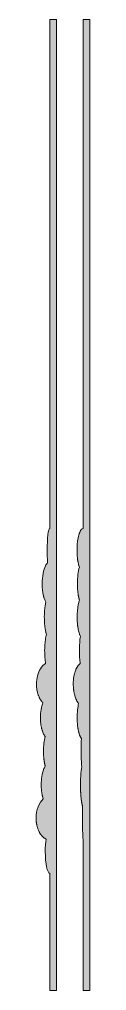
# Model space of a CAD drawing. Header units: inches. Extents: x 14 to 586, y 8 to 572.
# Drawn here: x 322 to 353, y 8 to 572 of the extents above; entities that cross this region are included whole.
import ezdxf

# ---------------------------------------------------------------- set-up
doc = ezdxf.new("R2010")
doc.units = ezdxf.units.IN
doc.header["$MEASUREMENT"] = 0
doc.layers.add('Layer 1', color=7, linetype='Continuous')

# ---------------------------------------------------------------- blocks, each defined once
blk = doc.blocks.new('block 2')
at = {"layer": 'Layer 1', "true_color": 0xff0000}
h = blk.add_hatch(color=1, dxfattribs=at)
h.dxf.hatch_style = 2
edge = h.paths.add_edge_path()
edge.add_spline(control_points=[(329.84, 571.5), (329.84, 571.5), (329.84, 571.5), (329.84, 571.5), (329.84, 571.5), (329.84, 315.24), (329.84, 315.24), (329.83, 315.24), (329.81, 311.51), (329.81, 306.37), (329.81, 305.19), (329.81, 303.93), (329.81, 302.62), (329.81, 301.31), (329.81, 300.05), (329.81, 298.87), (329.81, 293.73), (329.83, 290), (329.84, 290), (329.84, 290), (329.84, 276.41), (329.84, 276.41), (328.98, 276.41), (328.28, 270.76), (328.28, 263.79), (328.28, 263.18), (328.29, 262.59), (328.3, 262), (328.3, 261.87), (328.31, 261.74), (328.31, 261.61), (328.32, 261.04), (328.34, 260.48), (328.36, 259.94), (328.36, 259.87), (328.36, 259.8), (328.37, 259.73), (328.39, 259.24), (328.41, 258.76), (328.44, 258.3), (328.44, 258.24), (328.45, 258.17), (328.45, 258.1), (328.45, 258.07), (328.46, 258.03), (328.46, 257.99), (328.49, 257.5), (328.53, 257.02), (328.56, 256.57), (328.57, 256.54), (328.57, 256.51), (328.57, 256.47), (328.11, 256.09), (327.68, 255.49), (327.3, 254.73), (326.15, 252.45), (325.39, 248.67), (325.39, 244.38), (325.39, 244.37), (325.39, 244.37), (325.39, 244.37), (325.39, 243.86), (325.4, 243.35), (325.43, 242.86), (325.43, 242.71), (325.44, 242.56), (325.45, 242.41), (325.47, 242.05), (325.49, 241.7), (325.52, 241.36), (325.54, 241.2), (325.55, 241.05), (325.57, 240.9), (325.61, 240.51), (325.65, 240.12), (325.7, 239.74), (325.71, 239.67), (325.72, 239.59), (325.73, 239.52), (325.8, 239.07), (325.87, 238.64), (325.96, 238.23), (325.98, 238.11), (326.01, 238), (326.03, 237.89), (326.09, 237.58), (326.16, 237.29), (326.24, 237), (326.25, 236.93), (326.27, 236.86), (326.28, 236.8), (326.3, 236.74), (326.32, 236.69), (326.33, 236.63), (326.41, 236.34), (326.5, 236.06), (326.59, 235.79), (326.61, 235.71), (326.64, 235.62), (326.67, 235.54), (326.79, 235.2), (326.91, 234.88), (327.04, 234.58), (327.07, 234.51), (327.1, 234.45), (327.13, 234.38), (327.24, 234.16), (327.34, 233.94), (327.45, 233.74), (327.48, 233.7), (327.49, 233.65), (327.52, 233.62), (327.38, 233.05), (327.26, 232.44), (327.15, 231.78), (326.83, 229.82), (326.65, 227.48), (326.65, 224.96), (326.65, 224.49), (326.65, 224.03), (326.67, 223.57), (326.67, 223.42), (326.68, 223.27), (326.68, 223.12), (326.7, 222.81), (326.71, 222.51), (326.72, 222.22), (326.73, 222.04), (326.75, 221.88), (326.76, 221.71), (326.78, 221.44), (326.8, 221.17), (326.82, 220.91), (326.83, 220.74), (326.85, 220.57), (326.86, 220.41), (326.89, 220.15), (326.92, 219.9), (326.95, 219.65), (326.96, 219.5), (326.98, 219.34), (327, 219.18), (327.04, 218.93), (327.07, 218.69), (327.11, 218.45), (327.13, 218.31), (327.15, 218.17), (327.17, 218.04), (327.22, 217.76), (327.27, 217.49), (327.32, 217.23), (327.34, 217.15), (327.35, 217.06), (327.37, 216.98), (327.44, 216.64), (327.51, 216.32), (327.59, 216.01), (327.61, 215.93), (327.63, 215.86), (327.65, 215.79), (327.71, 215.56), (327.78, 215.34), (327.84, 215.14), (327.85, 215.11), (327.86, 215.08), (327.86, 215.05), (327.63, 214.18), (327.42, 213.16), (327.26, 212.03), (326.99, 210.13), (326.84, 207.92), (326.84, 205.55), (326.84, 204.93), (326.85, 204.32), (326.87, 203.73), (326.88, 203.6), (326.88, 203.47), (326.89, 203.34), (326.91, 202.77), (326.94, 202.21), (326.98, 201.66), (326.99, 201.57), (327, 201.48), (327.01, 201.4), (327.05, 200.9), (327.1, 200.42), (327.15, 199.96), (327.16, 199.87), (327.17, 199.78), (327.18, 199.69), (327.24, 199.19), (327.32, 198.71), (327.39, 198.25), (327.4, 198.21), (327.41, 198.17), (327.41, 198.12), (326.25, 197.5), (325.21, 196.45), (324.36, 195.08), (322.95, 192.79), (322.08, 189.63), (322.08, 186.14), (322.08, 185.62), (322.1, 185.11), (322.14, 184.61), (322.15, 184.46), (322.17, 184.31), (322.18, 184.16), (322.22, 183.8), (322.26, 183.44), (322.32, 183.09), (322.34, 182.94), (322.36, 182.8), (322.39, 182.65), (322.46, 182.23), (322.55, 181.82), (322.64, 181.42), (322.66, 181.37), (322.67, 181.31), (322.68, 181.26), (322.8, 180.81), (322.93, 180.38), (323.08, 179.96), (323.12, 179.84), (323.16, 179.72), (323.21, 179.61), (323.32, 179.3), (323.44, 179.01), (323.57, 178.72), (323.63, 178.6), (323.68, 178.48), (323.74, 178.36), (323.89, 178.05), (324.05, 177.75), (324.21, 177.47), (324.25, 177.4), (324.28, 177.33), (324.32, 177.27), (324.53, 176.93), (324.75, 176.61), (324.98, 176.31), (325.04, 176.23), (325.1, 176.16), (325.16, 176.08), (325.34, 175.86), (325.52, 175.66), (325.71, 175.46), (325.75, 175.42), (325.79, 175.37), (325.83, 175.33), (324.92, 173.07), (324.36, 170.05), (324.36, 166.72), (324.36, 166.2), (324.38, 165.68), (324.41, 165.17), (324.42, 165.02), (324.43, 164.87), (324.44, 164.72), (324.46, 164.35), (324.5, 163.98), (324.54, 163.62), (324.55, 163.48), (324.57, 163.34), (324.58, 163.2), (324.64, 162.72), (324.71, 162.25), (324.8, 161.79), (324.8, 161.77), (324.81, 161.74), (324.81, 161.71), (324.89, 161.29), (324.99, 160.87), (325.09, 160.47), (325.12, 160.35), (325.15, 160.22), (325.18, 160.1), (325.27, 159.79), (325.36, 159.49), (325.45, 159.19), (325.49, 159.08), (325.52, 158.97), (325.56, 158.86), (325.69, 158.48), (325.83, 158.12), (325.98, 157.78), (326, 157.74), (326.01, 157.71), (326.03, 157.67), (326.17, 157.37), (326.31, 157.08), (326.46, 156.81), (326.48, 156.77), (326.5, 156.73), (326.52, 156.69), (326.55, 156.64), (326.58, 156.6), (326.61, 156.55), (326.74, 156.33), (326.87, 156.13), (327.01, 155.94), (327.04, 155.89), (327.07, 155.83), (327.11, 155.78), (326.81, 154.66), (326.57, 153.36), (326.41, 151.93), (326.24, 150.5), (326.15, 148.94), (326.15, 147.31), (326.15, 146.88), (326.16, 146.45), (326.17, 146.04), (326.17, 145.9), (326.18, 145.77), (326.19, 145.64), (326.2, 145.36), (326.21, 145.08), (326.22, 144.8), (326.23, 144.64), (326.25, 144.48), (326.26, 144.32), (326.28, 144.08), (326.29, 143.84), (326.31, 143.61), (326.33, 143.44), (326.35, 143.28), (326.36, 143.12), (326.39, 142.9), (326.41, 142.68), (326.43, 142.46), (326.45, 142.3), (326.48, 142.14), (326.5, 141.98), (326.52, 141.8), (326.55, 141.62), (326.57, 141.45), (326.58, 141.42), (326.58, 141.4), (326.59, 141.37), (326.61, 141.21), (326.64, 141.06), (326.67, 140.91), (326.7, 140.72), (326.73, 140.52), (326.77, 140.34), (326.8, 140.19), (326.83, 140.05), (326.86, 139.9), (326.9, 139.73), (326.93, 139.55), (326.97, 139.38), (327.01, 139.24), (327.04, 139.1), (327.08, 138.97), (327.11, 138.84), (327.14, 138.71), (327.17, 138.59), (326.82, 138.03), (326.5, 137.36), (326.21, 136.61), (325.35, 134.34), (324.82, 131.27), (324.82, 127.89), (324.82, 127.48), (324.83, 127.06), (324.84, 126.66), (324.85, 126.52), (324.86, 126.39), (324.87, 126.26), (324.88, 125.99), (324.89, 125.72), (324.92, 125.46), (324.93, 125.3), (324.94, 125.15), (324.96, 124.99), (324.98, 124.76), (325, 124.52), (325.03, 124.29), (325.05, 124.13), (325.07, 123.98), (325.09, 123.82), (325.12, 123.6), (325.15, 123.38), (325.19, 123.17), (325.21, 123.01), (325.24, 122.86), (325.27, 122.71), (325.3, 122.5), (325.34, 122.3), (325.38, 122.1), (325.41, 121.95), (325.45, 121.8), (325.48, 121.65), (325.52, 121.46), (325.57, 121.27), (325.62, 121.09), (325.65, 120.95), (325.69, 120.8), (325.73, 120.67), (325.78, 120.48), (325.83, 120.31), (325.89, 120.13), (325.93, 120), (325.97, 119.87), (326.01, 119.74), (326.03, 119.7), (326.04, 119.65), (326.06, 119.6), (323.55, 117.47), (321.85, 113.29), (321.85, 108.48), (321.85, 108.08), (321.86, 107.68), (321.89, 107.29), (321.9, 107.16), (321.91, 107.04), (321.92, 106.91), (321.94, 106.65), (321.96, 106.38), (322, 106.12), (322.01, 105.98), (322.03, 105.84), (322.05, 105.7), (322.09, 105.45), (322.13, 105.21), (322.17, 104.97), (322.19, 104.84), (322.22, 104.7), (322.25, 104.57), (322.3, 104.32), (322.36, 104.07), (322.42, 103.82), (322.45, 103.71), (322.47, 103.6), (322.5, 103.5), (322.59, 103.15), (322.7, 102.81), (322.81, 102.48), (322.82, 102.44), (322.84, 102.4), (322.85, 102.36), (322.96, 102.07), (323.06, 101.79), (323.18, 101.52), (323.22, 101.41), (323.27, 101.31), (323.32, 101.21), (323.41, 101), (323.5, 100.8), (323.6, 100.61), (323.66, 100.5), (323.72, 100.39), (323.77, 100.29), (323.87, 100.1), (323.98, 99.92), (324.08, 99.75), (324.14, 99.65), (324.2, 99.55), (324.26, 99.46), (324.38, 99.27), (324.51, 99.09), (324.64, 98.91), (324.69, 98.84), (324.74, 98.77), (324.79, 98.71), (324.97, 98.47), (325.16, 98.24), (325.36, 98.03), (325.4, 98), (325.43, 97.96), (325.47, 97.92), (325.63, 97.76), (325.8, 97.6), (325.97, 97.45), (326.04, 97.38), (326.11, 97.33), (326.19, 97.27), (326.33, 97.15), (326.47, 97.04), (326.62, 96.94), (326.7, 96.89), (326.78, 96.83), (326.86, 96.78), (327.01, 96.69), (327.16, 96.6), (327.31, 96.52), (327.39, 96.48), (327.47, 96.43), (327.55, 96.39), (327.59, 96.38), (327.63, 96.35), (327.67, 96.34), (327.36, 94.28), (327.18, 91.77), (327.18, 89.07), (327.18, 82.1), (328.37, 76.45), (329.84, 76.45), (329.84, 76.45), (329.84, 8.5), (329.84, 8.5), (329.84, 8.5), (333.73, 8.5), (333.73, 8.5), (333.73, 8.5), (333.73, 8.5), (333.73, 8.5), (333.73, 8.5), (333.73, 571.5), (333.73, 571.5), (333.73, 571.5), (333.73, 571.5), (333.73, 571.5), (333.73, 571.5), (329.84, 571.5), (329.84, 571.5)], knot_values=[0, 0, 0, 0, 1, 1, 1, 2, 2, 2, 3, 3, 3, 4, 4, 4, 5, 5, 5, 6, 6, 6, 7, 7, 7, 8, 8, 8, 9, 9, 9, 10, 10, 10, 11, 11, 11, 12, 12, 12, 13, 13, 13, 14, 14, 14, 15, 15, 15, 16, 16, 16, 17, 17, 17, 18, 18, 18, 19, 19, 19, 20, 20, 20, 21, 21, 21, 22, 22, 22, 23, 23, 23, 24, 24, 24, 25, 25, 25, 26, 26, 26, 27, 27, 27, 28, 28, 28, 29, 29, 29, 30, 30, 30, 31, 31, 31, 32, 32, 32, 33, 33, 33, 34, 34, 34, 35, 35, 35, 36, 36, 36, 37, 37, 37, 38, 38, 38, 39, 39, 39, 40, 40, 40, 41, 41, 41, 42, 42, 42, 43, 43, 43, 44, 44, 44, 45, 45, 45, 46, 46, 46, 47, 47, 47, 48, 48, 48, 49, 49, 49, 50, 50, 50, 51, 51, 51, 52, 52, 52, 53, 53, 53, 54, 54, 54, 55, 55, 55, 56, 56, 56, 57, 57, 57, 58, 58, 58, 59, 59, 59, 60, 60, 60, 61, 61, 61, 62, 62, 62, 63, 63, 63, 64, 64, 64, 65, 65, 65, 66, 66, 66, 67, 67, 67, 68, 68, 68, 69, 69, 69, 70, 70, 70, 71, 71, 71, 72, 72, 72, 73, 73, 73, 74, 74, 74, 75, 75, 75, 76, 76, 76, 77, 77, 77, 78, 78, 78, 79, 79, 79, 80, 80, 80, 81, 81, 81, 82, 82, 82, 83, 83, 83, 84, 84, 84, 85, 85, 85, 86, 86, 86, 87, 87, 87, 88, 88, 88, 89, 89, 89, 90, 90, 90, 91, 91, 91, 92, 92, 92, 93, 93, 93, 94, 94, 94, 95, 95, 95, 96, 96, 96, 97, 97, 97, 98, 98, 98, 99, 99, 99, 100, 100, 100, 101, 101, 101, 102, 102, 102, 103, 103, 103, 104, 104, 104, 105, 105, 105, 106, 106, 106, 107, 107, 107, 108, 108, 108, 109, 109, 109, 110, 110, 110, 111, 111, 111, 112, 112, 112, 113, 113, 113, 114, 114, 114, 115, 115, 115, 116, 116, 116, 117, 117, 117, 118, 118, 118, 119, 119, 119, 120, 120, 120, 121, 121, 121, 122, 122, 122, 123, 123, 123, 124, 124, 124, 125, 125, 125, 126, 126, 126, 127, 127, 127, 128, 128, 128, 129, 129, 129, 130, 130, 130, 131, 131, 131, 132, 132, 132, 133, 133, 133, 134, 134, 134, 135, 135, 135, 136, 136, 136, 137, 137, 137, 138, 138, 138, 139, 139, 139, 140, 140, 140, 141, 141, 141, 142, 142, 142, 143, 143, 143, 144, 144, 144, 145, 145, 145, 146, 146, 146, 147, 147, 147, 148, 148, 148, 149, 149, 149, 150, 150, 150, 151, 151, 151, 152, 152, 152, 153, 153, 153, 154, 154, 154, 155, 155, 155, 156, 156, 156, 157, 157, 157, 158, 158, 158, 159, 159, 159, 160, 160, 160, 161, 161, 161, 162, 162, 162, 163, 163, 163, 164, 164, 164, 165, 165, 165, 166, 166, 166, 167, 167, 167, 168, 168, 168, 169, 169, 169, 170, 170, 170, 171, 171, 171, 172, 172, 172, 172], degree=3, periodic=1)
h = blk.add_hatch(color=1, dxfattribs=at)
h.dxf.hatch_style = 2
edge = h.paths.add_edge_path()
edge.add_spline(control_points=[(349.26, 315.24), (349.22, 315.24), (349.18, 309.59), (349.18, 302.62), (349.18, 302.19), (349.18, 301.77), (349.18, 301.36), (349.18, 301.22), (349.18, 301.09), (349.18, 300.95), (349.18, 300.7), (349.18, 300.44), (349.18, 300.19), (349.18, 300.03), (349.18, 299.87), (349.18, 299.71), (349.18, 299.44), (349.18, 299.18), (349.18, 298.91), (349.19, 298.84), (349.19, 298.77), (349.19, 298.7), (349.19, 298.47), (349.19, 298.24), (349.19, 298.02), (349.19, 297.95), (349.19, 297.88), (349.19, 297.82), (349.19, 297.71), (349.19, 297.6), (349.19, 297.49), (349.19, 297.23), (349.19, 296.97), (349.19, 296.72), (349.19, 296.6), (349.19, 296.48), (349.19, 296.36), (349.19, 296.16), (349.19, 295.97), (349.19, 295.78), (349.19, 295.62), (349.2, 295.46), (349.2, 295.3), (349.2, 295.13), (349.2, 294.98), (349.2, 294.82), (349.2, 294.68), (349.2, 294.54), (349.2, 294.4), (349.2, 294.32), (349.2, 294.24), (349.2, 294.17), (349.19, 293.63), (349.18, 292.96), (349.18, 292.2), (349.17, 291.06), (349.16, 289.69), (349.15, 288.17), (349.15, 286.64), (349.14, 284.97), (349.14, 283.21), (349.14, 283.11), (349.14, 283.02), (349.14, 282.93), (349.14, 282.48), (349.14, 282.04), (349.14, 281.6), (349.14, 281.43), (349.15, 281.26), (349.15, 281.09), (349.15, 280.7), (349.15, 280.31), (349.15, 279.94), (349.15, 279.79), (349.15, 279.64), (349.15, 279.49), (349.15, 279), (349.15, 278.53), (349.15, 278.06), (349.15, 278.02), (349.15, 277.98), (349.15, 277.94), (349.15, 277.87), (349.15, 277.8), (349.15, 277.72), (349.16, 277.36), (349.16, 277.01), (349.16, 276.67), (349.16, 276.58), (349.16, 276.49), (349.16, 276.41), (348.8, 276.37), (348.44, 276.15), (348.11, 275.76), (347.67, 275.25), (347.27, 274.44), (346.92, 273.42), (346.83, 273.16), (346.75, 272.89), (346.67, 272.6), (346.51, 272.03), (346.37, 271.41), (346.24, 270.75), (346.11, 270.08), (346.01, 269.38), (345.92, 268.63), (345.74, 267.14), (345.64, 265.51), (345.64, 263.79), (345.64, 263.78), (345.64, 263.77), (345.64, 263.77), (345.64, 263.3), (345.65, 262.85), (345.66, 262.4), (345.67, 262.24), (345.68, 262.09), (345.68, 261.94), (345.7, 261.64), (345.71, 261.34), (345.73, 261.04), (345.74, 260.87), (345.75, 260.7), (345.77, 260.53), (345.79, 260.26), (345.81, 259.99), (345.84, 259.73), (345.84, 259.65), (345.85, 259.57), (345.86, 259.49), (345.87, 259.4), (345.88, 259.32), (345.89, 259.23), (345.92, 258.97), (345.95, 258.72), (345.98, 258.48), (346, 258.32), (346.02, 258.16), (346.05, 258.01), (346.08, 257.75), (346.12, 257.51), (346.17, 257.26), (346.18, 257.16), (346.2, 257.06), (346.22, 256.96), (346.22, 256.93), (346.23, 256.9), (346.24, 256.86), (346.29, 256.58), (346.35, 256.31), (346.41, 256.04), (346.43, 255.96), (346.44, 255.88), (346.46, 255.8), (346.54, 255.46), (346.62, 255.14), (346.71, 254.83), (346.72, 254.82), (346.72, 254.8), (346.72, 254.79), (346.74, 254.72), (346.77, 254.66), (346.79, 254.59), (346.85, 254.37), (346.92, 254.16), (346.99, 253.96), (347.01, 253.93), (347.01, 253.89), (347.02, 253.87), (346.67, 252.71), (346.38, 251.28), (346.18, 249.67), (345.98, 248.06), (345.87, 246.27), (345.87, 244.38), (345.87, 244.36), (345.87, 244.35), (345.87, 244.33), (345.87, 243.89), (345.88, 243.46), (345.89, 243.03), (345.89, 242.87), (345.9, 242.72), (345.91, 242.56), (345.92, 242.28), (345.93, 241.99), (345.95, 241.71), (345.96, 241.54), (345.97, 241.37), (345.98, 241.19), (346, 240.94), (346.02, 240.69), (346.04, 240.45), (346.06, 240.27), (346.07, 240.1), (346.09, 239.93), (346.11, 239.69), (346.14, 239.46), (346.17, 239.24), (346.19, 239.07), (346.21, 238.9), (346.23, 238.73), (346.26, 238.52), (346.29, 238.3), (346.32, 238.09), (346.35, 237.93), (346.37, 237.77), (346.4, 237.61), (346.44, 237.41), (346.47, 237.21), (346.51, 237.01), (346.54, 236.86), (346.57, 236.71), (346.6, 236.57), (346.64, 236.38), (346.68, 236.19), (346.73, 236.01), (346.75, 235.92), (346.77, 235.82), (346.79, 235.74), (346.8, 235.69), (346.81, 235.65), (346.82, 235.61), (346.87, 235.43), (346.92, 235.26), (346.97, 235.09), (347, 235), (347.02, 234.9), (347.05, 234.82), (346.84, 234.24), (346.66, 233.58), (346.5, 232.86), (346.01, 230.7), (345.72, 227.95), (345.72, 224.96), (345.72, 224.96), (345.72, 224.96), (345.72, 224.95), (345.72, 224.42), (345.73, 223.89), (345.75, 223.37), (345.75, 223.22), (345.76, 223.08), (345.77, 222.93), (345.79, 222.53), (345.81, 222.13), (345.84, 221.75), (345.85, 221.62), (345.85, 221.5), (345.86, 221.38), (345.91, 220.89), (345.95, 220.42), (346.01, 219.95), (346.02, 219.86), (346.03, 219.77), (346.05, 219.67), (346.1, 219.3), (346.15, 218.94), (346.21, 218.59), (346.23, 218.46), (346.25, 218.34), (346.27, 218.21), (346.34, 217.85), (346.41, 217.49), (346.48, 217.15), (346.49, 217.1), (346.5, 217.04), (346.52, 216.98), (346.6, 216.6), (346.7, 216.24), (346.8, 215.89), (346.83, 215.8), (346.86, 215.71), (346.88, 215.62), (346.96, 215.36), (347.05, 215.12), (347.13, 214.88), (347.16, 214.8), (347.19, 214.72), (347.23, 214.64), (347.34, 214.35), (347.46, 214.08), (347.58, 213.85), (347.59, 213.84), (347.59, 213.83), (347.59, 213.83), (347.25, 211.61), (347.05, 208.72), (347.05, 205.55), (347.05, 205.55), (347.05, 205.54), (347.05, 205.54), (347.05, 204.92), (347.06, 204.33), (347.08, 203.74), (347.08, 203.6), (347.08, 203.47), (347.09, 203.34), (347.1, 202.77), (347.13, 202.21), (347.16, 201.67), (347.16, 201.58), (347.17, 201.49), (347.17, 201.41), (347.2, 200.92), (347.24, 200.44), (347.28, 199.98), (347.29, 199.89), (347.29, 199.79), (347.3, 199.7), (347.35, 199.2), (347.4, 198.72), (347.46, 198.27), (347.46, 198.23), (347.47, 198.18), (347.47, 198.14), (346.6, 197.53), (345.82, 196.47), (345.19, 195.1), (345.08, 194.87), (344.98, 194.63), (344.88, 194.39), (344, 192.18), (343.47, 189.29), (343.47, 186.14), (343.47, 186.13), (343.47, 186.13), (343.47, 186.13), (343.47, 185.59), (343.49, 185.06), (343.52, 184.54), (343.53, 184.39), (343.54, 184.24), (343.55, 184.09), (343.58, 183.68), (343.62, 183.28), (343.67, 182.89), (343.69, 182.77), (343.7, 182.65), (343.71, 182.54), (343.78, 182.04), (343.86, 181.57), (343.95, 181.1), (343.97, 181), (344, 180.91), (344.02, 180.8), (344.1, 180.43), (344.19, 180.08), (344.28, 179.73), (344.31, 179.6), (344.35, 179.48), (344.38, 179.36), (344.5, 178.96), (344.62, 178.57), (344.76, 178.2), (344.77, 178.18), (344.77, 178.16), (344.78, 178.14), (344.78, 178.13), (344.79, 178.13), (344.79, 178.13), (344.93, 177.74), (345.09, 177.38), (345.26, 177.03), (345.3, 176.93), (345.35, 176.84), (345.4, 176.75), (345.53, 176.49), (345.68, 176.24), (345.82, 176), (345.87, 175.93), (345.91, 175.85), (345.96, 175.78), (346.15, 175.49), (346.34, 175.23), (346.54, 174.99), (346.56, 174.98), (346.56, 174.97), (346.57, 174.95), (346.04, 172.74), (345.72, 169.87), (345.72, 166.72), (345.72, 166.32), (345.72, 165.93), (345.73, 165.53), (345.74, 165.41), (345.74, 165.29), (345.75, 165.16), (345.76, 164.89), (345.77, 164.63), (345.78, 164.37), (345.79, 164.23), (345.8, 164.09), (345.81, 163.96), (345.82, 163.71), (345.84, 163.46), (345.86, 163.22), (345.87, 163.09), (345.88, 162.96), (345.89, 162.83), (345.9, 162.77), (345.9, 162.71), (345.91, 162.65), (345.93, 162.43), (345.95, 162.22), (345.97, 162.01), (345.98, 161.93), (345.99, 161.85), (346, 161.77), (346.04, 161.44), (346.08, 161.12), (346.13, 160.81), (346.13, 160.79), (346.14, 160.77), (346.14, 160.75), (346.15, 160.67), (346.16, 160.6), (346.18, 160.52), (346.21, 160.33), (346.24, 160.13), (346.27, 159.94), (346.28, 159.89), (346.29, 159.84), (346.3, 159.79), (346.32, 159.68), (346.34, 159.57), (346.36, 159.47), (346.4, 159.27), (346.45, 159.07), (346.49, 158.87), (346.51, 158.77), (346.54, 158.66), (346.56, 158.56), (346.58, 158.49), (346.59, 158.43), (346.61, 158.36), (346.64, 158.23), (346.67, 158.11), (346.71, 157.99), (346.73, 157.91), (346.75, 157.82), (346.77, 157.73), (346.78, 157.71), (346.79, 157.67), (346.8, 157.65), (346.86, 157.42), (346.93, 157.2), (347.01, 156.99), (347.01, 156.98), (347.01, 156.98), (347.01, 156.98), (347.09, 156.75), (347.17, 156.53), (347.26, 156.32), (347.28, 156.25), (347.31, 156.19), (347.34, 156.13), (347.4, 155.98), (347.46, 155.85), (347.53, 155.72), (347.56, 155.66), (347.59, 155.59), (347.63, 155.53), (347.69, 155.42), (347.75, 155.31), (347.82, 155.2), (347.85, 155.15), (347.88, 155.1), (347.92, 155.05), (347.99, 154.94), (348.07, 154.84), (348.15, 154.75), (348.17, 154.72), (348.19, 154.69), (348.22, 154.66), (348.22, 154.65), (348.23, 154.64), (348.24, 154.64), (348.09, 152.57), (348, 150.04), (348, 147.31), (348, 145.67), (348.03, 144.11), (348.09, 142.68), (348.09, 142.59), (348.1, 142.49), (348.1, 142.4), (348.13, 141.76), (348.16, 141.15), (348.2, 140.57), (348.2, 140.46), (348.21, 140.36), (348.22, 140.25), (348.22, 140.19), (348.23, 140.12), (348.23, 140.06), (348.27, 139.46), (348.32, 138.9), (348.37, 138.39), (348.1, 136.97), (347.89, 134.94), (347.77, 132.54), (347.7, 131.1), (347.66, 129.54), (347.66, 127.89), (347.66, 127.49), (347.66, 127.09), (347.67, 126.69), (347.67, 126.56), (347.67, 126.43), (347.67, 126.3), (347.68, 126.03), (347.68, 125.77), (347.69, 125.51), (347.69, 125.37), (347.7, 125.22), (347.7, 125.08), (347.71, 124.84), (347.71, 124.6), (347.72, 124.37), (347.73, 124.22), (347.73, 124.08), (347.74, 123.94), (347.75, 123.7), (347.76, 123.47), (347.77, 123.25), (347.78, 123.12), (347.79, 122.98), (347.79, 122.85), (347.81, 122.6), (347.82, 122.36), (347.84, 122.12), (347.84, 122.02), (347.85, 121.92), (347.86, 121.83), (347.88, 121.49), (347.9, 121.17), (347.93, 120.85), (347.93, 120.81), (347.94, 120.77), (347.94, 120.73), (347.97, 120.46), (347.99, 120.2), (348.02, 119.94), (348.03, 119.85), (348.04, 119.75), (348.05, 119.66), (348.07, 119.47), (348.09, 119.28), (348.11, 119.1), (348.13, 118.99), (348.14, 118.9), (348.15, 118.8), (348.17, 118.63), (348.2, 118.47), (348.22, 118.32), (348.23, 118.22), (348.25, 118.13), (348.26, 118.04), (348.29, 117.89), (348.31, 117.74), (348.34, 117.6), (348.35, 117.52), (348.36, 117.44), (348.38, 117.37), (348.41, 117.21), (348.44, 117.07), (348.47, 116.93), (348.48, 116.88), (348.49, 116.83), (348.5, 116.78), (348.54, 116.6), (348.59, 116.43), (348.63, 116.28), (348.64, 116.25), (348.65, 116.22), (348.66, 116.19), (348.7, 116.08), (348.73, 115.97), (348.77, 115.88), (348.79, 115.84), (348.8, 115.81), (348.82, 115.77), (348.84, 115.72), (348.86, 115.67), (348.88, 115.63), (348.83, 113.6), (348.8, 111.13), (348.8, 108.48), (348.8, 101.51), (349.01, 95.86), (349.26, 95.86), (349.26, 95.86), (349.26, 8.5), (349.26, 8.5), (349.26, 8.5), (353.14, 8.5), (353.14, 8.5), (353.14, 8.5), (353.14, 571.5), (353.14, 571.5), (353.14, 571.5), (349.26, 571.5), (349.26, 571.5), (349.26, 571.5), (349.26, 315.24), (349.26, 315.24)], knot_values=[0, 0, 0, 0, 1, 1, 1, 2, 2, 2, 3, 3, 3, 4, 4, 4, 5, 5, 5, 6, 6, 6, 7, 7, 7, 8, 8, 8, 9, 9, 9, 10, 10, 10, 11, 11, 11, 12, 12, 12, 13, 13, 13, 14, 14, 14, 15, 15, 15, 16, 16, 16, 17, 17, 17, 18, 18, 18, 19, 19, 19, 20, 20, 20, 21, 21, 21, 22, 22, 22, 23, 23, 23, 24, 24, 24, 25, 25, 25, 26, 26, 26, 27, 27, 27, 28, 28, 28, 29, 29, 29, 30, 30, 30, 31, 31, 31, 32, 32, 32, 33, 33, 33, 34, 34, 34, 35, 35, 35, 36, 36, 36, 37, 37, 37, 38, 38, 38, 39, 39, 39, 40, 40, 40, 41, 41, 41, 42, 42, 42, 43, 43, 43, 44, 44, 44, 45, 45, 45, 46, 46, 46, 47, 47, 47, 48, 48, 48, 49, 49, 49, 50, 50, 50, 51, 51, 51, 52, 52, 52, 53, 53, 53, 54, 54, 54, 55, 55, 55, 56, 56, 56, 57, 57, 57, 58, 58, 58, 59, 59, 59, 60, 60, 60, 61, 61, 61, 62, 62, 62, 63, 63, 63, 64, 64, 64, 65, 65, 65, 66, 66, 66, 67, 67, 67, 68, 68, 68, 69, 69, 69, 70, 70, 70, 71, 71, 71, 72, 72, 72, 73, 73, 73, 74, 74, 74, 75, 75, 75, 76, 76, 76, 77, 77, 77, 78, 78, 78, 79, 79, 79, 80, 80, 80, 81, 81, 81, 82, 82, 82, 83, 83, 83, 84, 84, 84, 85, 85, 85, 86, 86, 86, 87, 87, 87, 88, 88, 88, 89, 89, 89, 90, 90, 90, 91, 91, 91, 92, 92, 92, 93, 93, 93, 94, 94, 94, 95, 95, 95, 96, 96, 96, 97, 97, 97, 98, 98, 98, 99, 99, 99, 100, 100, 100, 101, 101, 101, 102, 102, 102, 103, 103, 103, 104, 104, 104, 105, 105, 105, 106, 106, 106, 107, 107, 107, 108, 108, 108, 109, 109, 109, 110, 110, 110, 111, 111, 111, 112, 112, 112, 113, 113, 113, 114, 114, 114, 115, 115, 115, 116, 116, 116, 117, 117, 117, 118, 118, 118, 119, 119, 119, 120, 120, 120, 121, 121, 121, 122, 122, 122, 123, 123, 123, 124, 124, 124, 125, 125, 125, 126, 126, 126, 127, 127, 127, 128, 128, 128, 129, 129, 129, 130, 130, 130, 131, 131, 131, 132, 132, 132, 133, 133, 133, 134, 134, 134, 135, 135, 135, 136, 136, 136, 137, 137, 137, 138, 138, 138, 139, 139, 139, 140, 140, 140, 141, 141, 141, 142, 142, 142, 143, 143, 143, 144, 144, 144, 145, 145, 145, 146, 146, 146, 147, 147, 147, 148, 148, 148, 149, 149, 149, 150, 150, 150, 151, 151, 151, 152, 152, 152, 153, 153, 153, 154, 154, 154, 155, 155, 155, 156, 156, 156, 157, 157, 157, 158, 158, 158, 159, 159, 159, 160, 160, 160, 161, 161, 161, 162, 162, 162, 163, 163, 163, 164, 164, 164, 165, 165, 165, 166, 166, 166, 167, 167, 167, 168, 168, 168, 169, 169, 169, 170, 170, 170, 171, 171, 171, 172, 172, 172, 173, 173, 173, 174, 174, 174, 175, 175, 175, 176, 176, 176, 177, 177, 177, 178, 178, 178, 179, 179, 179, 180, 180, 180, 181, 181, 181, 182, 182, 182, 183, 183, 183, 184, 184, 184, 185, 185, 185, 186, 186, 186, 187, 187, 187, 188, 188, 188, 189, 189, 189, 190, 190, 190, 191, 191, 191, 192, 192, 192, 193, 193, 193, 194, 194, 194, 195, 195, 195, 196, 196, 196, 197, 197, 197, 198, 198, 198, 199, 199, 199, 200, 200, 200, 201, 201, 201, 202, 202, 202, 202], degree=3, periodic=1)
at = {"layer": 'Layer 1', "lineweight": 0}
for points, knots in [([(329.84, 571.5), (329.84, 571.5), (329.84, 571.5), (329.84, 571.5), (329.84, 571.5), (329.84, 315.24), (329.84, 315.24), (329.83, 315.24), (329.81, 311.51), (329.81, 306.37), (329.81, 305.19), (329.81, 303.93), (329.81, 302.62), (329.81, 301.31), (329.81, 300.05), (329.81, 298.87), (329.81, 293.73), (329.83, 290), (329.84, 290), (329.84, 290), (329.84, 276.41), (329.84, 276.41), (328.98, 276.41), (328.28, 270.76), (328.28, 263.79), (328.28, 263.18), (328.29, 262.59), (328.3, 262), (328.3, 261.87), (328.31, 261.74), (328.31, 261.61), (328.32, 261.04), (328.34, 260.48), (328.36, 259.94), (328.36, 259.87), (328.36, 259.8), (328.37, 259.73), (328.39, 259.24), (328.41, 258.76), (328.44, 258.3), (328.44, 258.24), (328.45, 258.17), (328.45, 258.1), (328.45, 258.07), (328.46, 258.03), (328.46, 257.99), (328.49, 257.5), (328.53, 257.02), (328.56, 256.57), (328.57, 256.54), (328.57, 256.51), (328.57, 256.47), (328.11, 256.09), (327.68, 255.49), (327.3, 254.73), (326.15, 252.45), (325.39, 248.67), (325.39, 244.38), (325.39, 244.37), (325.39, 244.37), (325.39, 244.37), (325.39, 243.86), (325.4, 243.35), (325.43, 242.86), (325.43, 242.71), (325.44, 242.56), (325.45, 242.41), (325.47, 242.05), (325.49, 241.7), (325.52, 241.36), (325.54, 241.2), (325.55, 241.05), (325.57, 240.9), (325.61, 240.51), (325.65, 240.12), (325.7, 239.74), (325.71, 239.67), (325.72, 239.59), (325.73, 239.52), (325.8, 239.07), (325.87, 238.64), (325.96, 238.23), (325.98, 238.11), (326.01, 238), (326.03, 237.89), (326.09, 237.58), (326.16, 237.29), (326.24, 237), (326.25, 236.93), (326.27, 236.86), (326.28, 236.8), (326.3, 236.74), (326.32, 236.69), (326.33, 236.63), (326.41, 236.34), (326.5, 236.06), (326.59, 235.79), (326.61, 235.71), (326.64, 235.62), (326.67, 235.54), (326.79, 235.2), (326.91, 234.88), (327.04, 234.58), (327.07, 234.51), (327.1, 234.45), (327.13, 234.38), (327.24, 234.16), (327.34, 233.94), (327.45, 233.74), (327.48, 233.7), (327.49, 233.65), (327.52, 233.62), (327.38, 233.05), (327.26, 232.44), (327.15, 231.78), (326.83, 229.82), (326.65, 227.48), (326.65, 224.96), (326.65, 224.49), (326.65, 224.03), (326.67, 223.57), (326.67, 223.42), (326.68, 223.27), (326.68, 223.12), (326.7, 222.81), (326.71, 222.51), (326.72, 222.22), (326.73, 222.04), (326.75, 221.88), (326.76, 221.71), (326.78, 221.44), (326.8, 221.17), (326.82, 220.91), (326.83, 220.74), (326.85, 220.57), (326.86, 220.41), (326.89, 220.15), (326.92, 219.9), (326.95, 219.65), (326.96, 219.5), (326.98, 219.34), (327, 219.18), (327.04, 218.93), (327.07, 218.69), (327.11, 218.45), (327.13, 218.31), (327.15, 218.17), (327.17, 218.04), (327.22, 217.76), (327.27, 217.49), (327.32, 217.23), (327.34, 217.15), (327.35, 217.06), (327.37, 216.98), (327.44, 216.64), (327.51, 216.32), (327.59, 216.01), (327.61, 215.93), (327.63, 215.86), (327.65, 215.79), (327.71, 215.56), (327.78, 215.34), (327.84, 215.14), (327.85, 215.11), (327.86, 215.08), (327.86, 215.05), (327.63, 214.18), (327.42, 213.16), (327.26, 212.03), (326.99, 210.13), (326.84, 207.92), (326.84, 205.55), (326.84, 204.93), (326.85, 204.32), (326.87, 203.73), (326.88, 203.6), (326.88, 203.47), (326.89, 203.34), (326.91, 202.77), (326.94, 202.21), (326.98, 201.66), (326.99, 201.57), (327, 201.48), (327.01, 201.4), (327.05, 200.9), (327.1, 200.42), (327.15, 199.96), (327.16, 199.87), (327.17, 199.78), (327.18, 199.69), (327.24, 199.19), (327.32, 198.71), (327.39, 198.25), (327.4, 198.21), (327.41, 198.17), (327.41, 198.12), (326.25, 197.5), (325.21, 196.45), (324.36, 195.08), (322.95, 192.79), (322.08, 189.63), (322.08, 186.14), (322.08, 185.62), (322.1, 185.11), (322.14, 184.61), (322.15, 184.46), (322.17, 184.31), (322.18, 184.16), (322.22, 183.8), (322.26, 183.44), (322.32, 183.09), (322.34, 182.94), (322.36, 182.8), (322.39, 182.65), (322.46, 182.23), (322.55, 181.82), (322.64, 181.42), (322.66, 181.37), (322.67, 181.31), (322.68, 181.26), (322.8, 180.81), (322.93, 180.38), (323.08, 179.96), (323.12, 179.84), (323.16, 179.72), (323.21, 179.61), (323.32, 179.3), (323.44, 179.01), (323.57, 178.72), (323.63, 178.6), (323.68, 178.48), (323.74, 178.36), (323.89, 178.05), (324.05, 177.75), (324.21, 177.47), (324.25, 177.4), (324.28, 177.33), (324.32, 177.27), (324.53, 176.93), (324.75, 176.61), (324.98, 176.31), (325.04, 176.23), (325.1, 176.16), (325.16, 176.08), (325.34, 175.86), (325.52, 175.66), (325.71, 175.46), (325.75, 175.42), (325.79, 175.37), (325.83, 175.33), (324.92, 173.07), (324.36, 170.05), (324.36, 166.72), (324.36, 166.2), (324.38, 165.68), (324.41, 165.17), (324.42, 165.02), (324.43, 164.87), (324.44, 164.72), (324.46, 164.35), (324.5, 163.98), (324.54, 163.62), (324.55, 163.48), (324.57, 163.34), (324.58, 163.2), (324.64, 162.72), (324.71, 162.25), (324.8, 161.79), (324.8, 161.77), (324.81, 161.74), (324.81, 161.71), (324.89, 161.29), (324.99, 160.87), (325.09, 160.47), (325.12, 160.35), (325.15, 160.22), (325.18, 160.1), (325.27, 159.79), (325.36, 159.49), (325.45, 159.19), (325.49, 159.08), (325.52, 158.97), (325.56, 158.86), (325.69, 158.48), (325.83, 158.12), (325.98, 157.78), (326, 157.74), (326.01, 157.71), (326.03, 157.67), (326.17, 157.37), (326.31, 157.08), (326.46, 156.81), (326.48, 156.77), (326.5, 156.73), (326.52, 156.69), (326.55, 156.64), (326.58, 156.6), (326.61, 156.55), (326.74, 156.33), (326.87, 156.13), (327.01, 155.94), (327.04, 155.89), (327.07, 155.83), (327.11, 155.78), (326.81, 154.66), (326.57, 153.36), (326.41, 151.93), (326.24, 150.5), (326.15, 148.94), (326.15, 147.31), (326.15, 146.88), (326.16, 146.45), (326.17, 146.04), (326.17, 145.9), (326.18, 145.77), (326.19, 145.64), (326.2, 145.36), (326.21, 145.08), (326.22, 144.8), (326.23, 144.64), (326.25, 144.48), (326.26, 144.32), (326.28, 144.08), (326.29, 143.84), (326.31, 143.61), (326.33, 143.44), (326.35, 143.28), (326.36, 143.12), (326.39, 142.9), (326.41, 142.68), (326.43, 142.46), (326.45, 142.3), (326.48, 142.14), (326.5, 141.98), (326.52, 141.8), (326.55, 141.62), (326.57, 141.45), (326.58, 141.42), (326.58, 141.4), (326.59, 141.37), (326.61, 141.21), (326.64, 141.06), (326.67, 140.91), (326.7, 140.72), (326.73, 140.52), (326.77, 140.34), (326.8, 140.19), (326.83, 140.05), (326.86, 139.9), (326.9, 139.73), (326.93, 139.55), (326.97, 139.38), (327.01, 139.24), (327.04, 139.1), (327.08, 138.97), (327.11, 138.84), (327.14, 138.71), (327.17, 138.59), (326.82, 138.03), (326.5, 137.36), (326.21, 136.61), (325.35, 134.34), (324.82, 131.27), (324.82, 127.89), (324.82, 127.48), (324.83, 127.06), (324.84, 126.66), (324.85, 126.52), (324.86, 126.39), (324.87, 126.26), (324.88, 125.99), (324.89, 125.72), (324.92, 125.46), (324.93, 125.3), (324.94, 125.15), (324.96, 124.99), (324.98, 124.76), (325, 124.52), (325.03, 124.29), (325.05, 124.13), (325.07, 123.98), (325.09, 123.82), (325.12, 123.6), (325.15, 123.38), (325.19, 123.17), (325.21, 123.01), (325.24, 122.86), (325.27, 122.71), (325.3, 122.5), (325.34, 122.3), (325.38, 122.1), (325.41, 121.95), (325.45, 121.8), (325.48, 121.65), (325.52, 121.46), (325.57, 121.27), (325.62, 121.09), (325.65, 120.95), (325.69, 120.8), (325.73, 120.67), (325.78, 120.48), (325.83, 120.31), (325.89, 120.13), (325.93, 120), (325.97, 119.87), (326.01, 119.74), (326.03, 119.7), (326.04, 119.65), (326.06, 119.6), (323.55, 117.47), (321.85, 113.29), (321.85, 108.48), (321.85, 108.08), (321.86, 107.68), (321.89, 107.29), (321.9, 107.16), (321.91, 107.04), (321.92, 106.91), (321.94, 106.65), (321.96, 106.38), (322, 106.12), (322.01, 105.98), (322.03, 105.84), (322.05, 105.7), (322.09, 105.45), (322.13, 105.21), (322.17, 104.97), (322.19, 104.84), (322.22, 104.7), (322.25, 104.57), (322.3, 104.32), (322.36, 104.07), (322.42, 103.82), (322.45, 103.71), (322.47, 103.6), (322.5, 103.5), (322.59, 103.15), (322.7, 102.81), (322.81, 102.48), (322.82, 102.44), (322.84, 102.4), (322.85, 102.36), (322.96, 102.07), (323.06, 101.79), (323.18, 101.52), (323.22, 101.41), (323.27, 101.31), (323.32, 101.21), (323.41, 101), (323.5, 100.8), (323.6, 100.61), (323.66, 100.5), (323.72, 100.39), (323.77, 100.29), (323.87, 100.1), (323.98, 99.92), (324.08, 99.75), (324.14, 99.65), (324.2, 99.55), (324.26, 99.46), (324.38, 99.27), (324.51, 99.09), (324.64, 98.91), (324.69, 98.84), (324.74, 98.77), (324.79, 98.71), (324.97, 98.47), (325.16, 98.24), (325.36, 98.03), (325.4, 98), (325.43, 97.96), (325.47, 97.92), (325.63, 97.76), (325.8, 97.6), (325.97, 97.45), (326.04, 97.38), (326.11, 97.33), (326.19, 97.27), (326.33, 97.15), (326.47, 97.04), (326.62, 96.94), (326.7, 96.89), (326.78, 96.83), (326.86, 96.78), (327.01, 96.69), (327.16, 96.6), (327.31, 96.52), (327.39, 96.48), (327.47, 96.43), (327.55, 96.39), (327.59, 96.38), (327.63, 96.35), (327.67, 96.34), (327.36, 94.28), (327.18, 91.77), (327.18, 89.07), (327.18, 82.1), (328.37, 76.45), (329.84, 76.45), (329.84, 76.45), (329.84, 8.5), (329.84, 8.5), (329.84, 8.5), (333.73, 8.5), (333.73, 8.5), (333.73, 8.5), (333.73, 8.5), (333.73, 8.5), (333.73, 8.5), (333.73, 571.5), (333.73, 571.5), (333.73, 571.5), (333.73, 571.5), (333.73, 571.5), (333.73, 571.5), (329.84, 571.5), (329.84, 571.5)], [0, 0, 0, 0, 1, 1, 1, 2, 2, 2, 3, 3, 3, 4, 4, 4, 5, 5, 5, 6, 6, 6, 7, 7, 7, 8, 8, 8, 9, 9, 9, 10, 10, 10, 11, 11, 11, 12, 12, 12, 13, 13, 13, 14, 14, 14, 15, 15, 15, 16, 16, 16, 17, 17, 17, 18, 18, 18, 19, 19, 19, 20, 20, 20, 21, 21, 21, 22, 22, 22, 23, 23, 23, 24, 24, 24, 25, 25, 25, 26, 26, 26, 27, 27, 27, 28, 28, 28, 29, 29, 29, 30, 30, 30, 31, 31, 31, 32, 32, 32, 33, 33, 33, 34, 34, 34, 35, 35, 35, 36, 36, 36, 37, 37, 37, 38, 38, 38, 39, 39, 39, 40, 40, 40, 41, 41, 41, 42, 42, 42, 43, 43, 43, 44, 44, 44, 45, 45, 45, 46, 46, 46, 47, 47, 47, 48, 48, 48, 49, 49, 49, 50, 50, 50, 51, 51, 51, 52, 52, 52, 53, 53, 53, 54, 54, 54, 55, 55, 55, 56, 56, 56, 57, 57, 57, 58, 58, 58, 59, 59, 59, 60, 60, 60, 61, 61, 61, 62, 62, 62, 63, 63, 63, 64, 64, 64, 65, 65, 65, 66, 66, 66, 67, 67, 67, 68, 68, 68, 69, 69, 69, 70, 70, 70, 71, 71, 71, 72, 72, 72, 73, 73, 73, 74, 74, 74, 75, 75, 75, 76, 76, 76, 77, 77, 77, 78, 78, 78, 79, 79, 79, 80, 80, 80, 81, 81, 81, 82, 82, 82, 83, 83, 83, 84, 84, 84, 85, 85, 85, 86, 86, 86, 87, 87, 87, 88, 88, 88, 89, 89, 89, 90, 90, 90, 91, 91, 91, 92, 92, 92, 93, 93, 93, 94, 94, 94, 95, 95, 95, 96, 96, 96, 97, 97, 97, 98, 98, 98, 99, 99, 99, 100, 100, 100, 101, 101, 101, 102, 102, 102, 103, 103, 103, 104, 104, 104, 105, 105, 105, 106, 106, 106, 107, 107, 107, 108, 108, 108, 109, 109, 109, 110, 110, 110, 111, 111, 111, 112, 112, 112, 113, 113, 113, 114, 114, 114, 115, 115, 115, 116, 116, 116, 117, 117, 117, 118, 118, 118, 119, 119, 119, 120, 120, 120, 121, 121, 121, 122, 122, 122, 123, 123, 123, 124, 124, 124, 125, 125, 125, 126, 126, 126, 127, 127, 127, 128, 128, 128, 129, 129, 129, 130, 130, 130, 131, 131, 131, 132, 132, 132, 133, 133, 133, 134, 134, 134, 135, 135, 135, 136, 136, 136, 137, 137, 137, 138, 138, 138, 139, 139, 139, 140, 140, 140, 141, 141, 141, 142, 142, 142, 143, 143, 143, 144, 144, 144, 145, 145, 145, 146, 146, 146, 147, 147, 147, 148, 148, 148, 149, 149, 149, 150, 150, 150, 151, 151, 151, 152, 152, 152, 153, 153, 153, 154, 154, 154, 155, 155, 155, 156, 156, 156, 157, 157, 157, 158, 158, 158, 159, 159, 159, 160, 160, 160, 161, 161, 161, 162, 162, 162, 163, 163, 163, 164, 164, 164, 165, 165, 165, 166, 166, 166, 167, 167, 167, 168, 168, 168, 169, 169, 169, 170, 170, 170, 171, 171, 171, 172, 172, 172, 172]), ([(349.26, 315.24), (349.22, 315.24), (349.18, 309.59), (349.18, 302.62), (349.18, 302.19), (349.18, 301.77), (349.18, 301.36), (349.18, 301.22), (349.18, 301.09), (349.18, 300.95), (349.18, 300.7), (349.18, 300.44), (349.18, 300.19), (349.18, 300.03), (349.18, 299.87), (349.18, 299.71), (349.18, 299.44), (349.18, 299.18), (349.18, 298.91), (349.19, 298.84), (349.19, 298.77), (349.19, 298.7), (349.19, 298.47), (349.19, 298.24), (349.19, 298.02), (349.19, 297.95), (349.19, 297.88), (349.19, 297.82), (349.19, 297.71), (349.19, 297.6), (349.19, 297.49), (349.19, 297.23), (349.19, 296.97), (349.19, 296.72), (349.19, 296.6), (349.19, 296.48), (349.19, 296.36), (349.19, 296.16), (349.19, 295.97), (349.19, 295.78), (349.19, 295.62), (349.2, 295.46), (349.2, 295.3), (349.2, 295.13), (349.2, 294.98), (349.2, 294.82), (349.2, 294.68), (349.2, 294.54), (349.2, 294.4), (349.2, 294.32), (349.2, 294.24), (349.2, 294.17), (349.19, 293.63), (349.18, 292.96), (349.18, 292.2), (349.17, 291.06), (349.16, 289.69), (349.15, 288.17), (349.15, 286.64), (349.14, 284.97), (349.14, 283.21), (349.14, 283.11), (349.14, 283.02), (349.14, 282.93), (349.14, 282.48), (349.14, 282.04), (349.14, 281.6), (349.14, 281.43), (349.15, 281.26), (349.15, 281.09), (349.15, 280.7), (349.15, 280.31), (349.15, 279.94), (349.15, 279.79), (349.15, 279.64), (349.15, 279.49), (349.15, 279), (349.15, 278.53), (349.15, 278.06), (349.15, 278.02), (349.15, 277.98), (349.15, 277.94), (349.15, 277.87), (349.15, 277.8), (349.15, 277.72), (349.16, 277.36), (349.16, 277.01), (349.16, 276.67), (349.16, 276.58), (349.16, 276.49), (349.16, 276.41), (348.8, 276.37), (348.44, 276.15), (348.11, 275.76), (347.67, 275.25), (347.27, 274.44), (346.92, 273.42), (346.83, 273.16), (346.75, 272.89), (346.67, 272.6), (346.51, 272.03), (346.37, 271.41), (346.24, 270.75), (346.11, 270.08), (346.01, 269.38), (345.92, 268.63), (345.74, 267.14), (345.64, 265.51), (345.64, 263.79), (345.64, 263.78), (345.64, 263.77), (345.64, 263.77), (345.64, 263.3), (345.65, 262.85), (345.66, 262.4), (345.67, 262.24), (345.68, 262.09), (345.68, 261.94), (345.7, 261.64), (345.71, 261.34), (345.73, 261.04), (345.74, 260.87), (345.75, 260.7), (345.77, 260.53), (345.79, 260.26), (345.81, 259.99), (345.84, 259.73), (345.84, 259.65), (345.85, 259.57), (345.86, 259.49), (345.87, 259.4), (345.88, 259.32), (345.89, 259.23), (345.92, 258.97), (345.95, 258.72), (345.98, 258.48), (346, 258.32), (346.02, 258.16), (346.05, 258.01), (346.08, 257.75), (346.12, 257.51), (346.17, 257.26), (346.18, 257.16), (346.2, 257.06), (346.22, 256.96), (346.22, 256.93), (346.23, 256.9), (346.24, 256.86), (346.29, 256.58), (346.35, 256.31), (346.41, 256.04), (346.43, 255.96), (346.44, 255.88), (346.46, 255.8), (346.54, 255.46), (346.62, 255.14), (346.71, 254.83), (346.72, 254.82), (346.72, 254.8), (346.72, 254.79), (346.74, 254.72), (346.77, 254.66), (346.79, 254.59), (346.85, 254.37), (346.92, 254.16), (346.99, 253.96), (347.01, 253.93), (347.01, 253.89), (347.02, 253.87), (346.67, 252.71), (346.38, 251.28), (346.18, 249.67), (345.98, 248.06), (345.87, 246.27), (345.87, 244.38), (345.87, 244.36), (345.87, 244.35), (345.87, 244.33), (345.87, 243.89), (345.88, 243.46), (345.89, 243.03), (345.89, 242.87), (345.9, 242.72), (345.91, 242.56), (345.92, 242.28), (345.93, 241.99), (345.95, 241.71), (345.96, 241.54), (345.97, 241.37), (345.98, 241.19), (346, 240.94), (346.02, 240.69), (346.04, 240.45), (346.06, 240.27), (346.07, 240.1), (346.09, 239.93), (346.11, 239.69), (346.14, 239.46), (346.17, 239.24), (346.19, 239.07), (346.21, 238.9), (346.23, 238.73), (346.26, 238.52), (346.29, 238.3), (346.32, 238.09), (346.35, 237.93), (346.37, 237.77), (346.4, 237.61), (346.44, 237.41), (346.47, 237.21), (346.51, 237.01), (346.54, 236.86), (346.57, 236.71), (346.6, 236.57), (346.64, 236.38), (346.68, 236.19), (346.73, 236.01), (346.75, 235.92), (346.77, 235.82), (346.79, 235.74), (346.8, 235.69), (346.81, 235.65), (346.82, 235.61), (346.87, 235.43), (346.92, 235.26), (346.97, 235.09), (347, 235), (347.02, 234.9), (347.05, 234.82), (346.84, 234.24), (346.66, 233.58), (346.5, 232.86), (346.01, 230.7), (345.72, 227.95), (345.72, 224.96), (345.72, 224.96), (345.72, 224.96), (345.72, 224.95), (345.72, 224.42), (345.73, 223.89), (345.75, 223.37), (345.75, 223.22), (345.76, 223.08), (345.77, 222.93), (345.79, 222.53), (345.81, 222.13), (345.84, 221.75), (345.85, 221.62), (345.85, 221.5), (345.86, 221.38), (345.91, 220.89), (345.95, 220.42), (346.01, 219.95), (346.02, 219.86), (346.03, 219.77), (346.05, 219.67), (346.1, 219.3), (346.15, 218.94), (346.21, 218.59), (346.23, 218.46), (346.25, 218.34), (346.27, 218.21), (346.34, 217.85), (346.41, 217.49), (346.48, 217.15), (346.49, 217.1), (346.5, 217.04), (346.52, 216.98), (346.6, 216.6), (346.7, 216.24), (346.8, 215.89), (346.83, 215.8), (346.86, 215.71), (346.88, 215.62), (346.96, 215.36), (347.05, 215.12), (347.13, 214.88), (347.16, 214.8), (347.19, 214.72), (347.23, 214.64), (347.34, 214.35), (347.46, 214.08), (347.58, 213.85), (347.59, 213.84), (347.59, 213.83), (347.59, 213.83), (347.25, 211.61), (347.05, 208.72), (347.05, 205.55), (347.05, 205.55), (347.05, 205.54), (347.05, 205.54), (347.05, 204.92), (347.06, 204.33), (347.08, 203.74), (347.08, 203.6), (347.08, 203.47), (347.09, 203.34), (347.1, 202.77), (347.13, 202.21), (347.16, 201.67), (347.16, 201.58), (347.17, 201.49), (347.17, 201.41), (347.2, 200.92), (347.24, 200.44), (347.28, 199.98), (347.29, 199.89), (347.29, 199.79), (347.3, 199.7), (347.35, 199.2), (347.4, 198.72), (347.46, 198.27), (347.46, 198.23), (347.47, 198.18), (347.47, 198.14), (346.6, 197.53), (345.82, 196.47), (345.19, 195.1), (345.08, 194.87), (344.98, 194.63), (344.88, 194.39), (344, 192.18), (343.47, 189.29), (343.47, 186.14), (343.47, 186.13), (343.47, 186.13), (343.47, 186.13), (343.47, 185.59), (343.49, 185.06), (343.52, 184.54), (343.53, 184.39), (343.54, 184.24), (343.55, 184.09), (343.58, 183.68), (343.62, 183.28), (343.67, 182.89), (343.69, 182.77), (343.7, 182.65), (343.71, 182.54), (343.78, 182.04), (343.86, 181.57), (343.95, 181.1), (343.97, 181), (344, 180.91), (344.02, 180.8), (344.1, 180.43), (344.19, 180.08), (344.28, 179.73), (344.31, 179.6), (344.35, 179.48), (344.38, 179.36), (344.5, 178.96), (344.62, 178.57), (344.76, 178.2), (344.77, 178.18), (344.77, 178.16), (344.78, 178.14), (344.78, 178.13), (344.79, 178.13), (344.79, 178.13), (344.93, 177.74), (345.09, 177.38), (345.26, 177.03), (345.3, 176.93), (345.35, 176.84), (345.4, 176.75), (345.53, 176.49), (345.68, 176.24), (345.82, 176), (345.87, 175.93), (345.91, 175.85), (345.96, 175.78), (346.15, 175.49), (346.34, 175.23), (346.54, 174.99), (346.56, 174.98), (346.56, 174.97), (346.57, 174.95), (346.04, 172.74), (345.72, 169.87), (345.72, 166.72), (345.72, 166.32), (345.72, 165.93), (345.73, 165.53), (345.74, 165.41), (345.74, 165.29), (345.75, 165.16), (345.76, 164.89), (345.77, 164.63), (345.78, 164.37), (345.79, 164.23), (345.8, 164.09), (345.81, 163.96), (345.82, 163.71), (345.84, 163.46), (345.86, 163.22), (345.87, 163.09), (345.88, 162.96), (345.89, 162.83), (345.9, 162.77), (345.9, 162.71), (345.91, 162.65), (345.93, 162.43), (345.95, 162.22), (345.97, 162.01), (345.98, 161.93), (345.99, 161.85), (346, 161.77), (346.04, 161.44), (346.08, 161.12), (346.13, 160.81), (346.13, 160.79), (346.14, 160.77), (346.14, 160.75), (346.15, 160.67), (346.16, 160.6), (346.18, 160.52), (346.21, 160.33), (346.24, 160.13), (346.27, 159.94), (346.28, 159.89), (346.29, 159.84), (346.3, 159.79), (346.32, 159.68), (346.34, 159.57), (346.36, 159.47), (346.4, 159.27), (346.45, 159.07), (346.49, 158.87), (346.51, 158.77), (346.54, 158.66), (346.56, 158.56), (346.58, 158.49), (346.59, 158.43), (346.61, 158.36), (346.64, 158.23), (346.67, 158.11), (346.71, 157.99), (346.73, 157.91), (346.75, 157.82), (346.77, 157.73), (346.78, 157.71), (346.79, 157.67), (346.8, 157.65), (346.86, 157.42), (346.93, 157.2), (347.01, 156.99), (347.01, 156.98), (347.01, 156.98), (347.01, 156.98), (347.09, 156.75), (347.17, 156.53), (347.26, 156.32), (347.28, 156.25), (347.31, 156.19), (347.34, 156.13), (347.4, 155.98), (347.46, 155.85), (347.53, 155.72), (347.56, 155.66), (347.59, 155.59), (347.63, 155.53), (347.69, 155.42), (347.75, 155.31), (347.82, 155.2), (347.85, 155.15), (347.88, 155.1), (347.92, 155.05), (347.99, 154.94), (348.07, 154.84), (348.15, 154.75), (348.17, 154.72), (348.19, 154.69), (348.22, 154.66), (348.22, 154.65), (348.23, 154.64), (348.24, 154.64), (348.09, 152.57), (348, 150.04), (348, 147.31), (348, 145.67), (348.03, 144.11), (348.09, 142.68), (348.09, 142.59), (348.1, 142.49), (348.1, 142.4), (348.13, 141.76), (348.16, 141.15), (348.2, 140.57), (348.2, 140.46), (348.21, 140.36), (348.22, 140.25), (348.22, 140.19), (348.23, 140.12), (348.23, 140.06), (348.27, 139.46), (348.32, 138.9), (348.37, 138.39), (348.1, 136.97), (347.89, 134.94), (347.77, 132.54), (347.7, 131.1), (347.66, 129.54), (347.66, 127.89), (347.66, 127.49), (347.66, 127.09), (347.67, 126.69), (347.67, 126.56), (347.67, 126.43), (347.67, 126.3), (347.68, 126.03), (347.68, 125.77), (347.69, 125.51), (347.69, 125.37), (347.7, 125.22), (347.7, 125.08), (347.71, 124.84), (347.71, 124.6), (347.72, 124.37), (347.73, 124.22), (347.73, 124.08), (347.74, 123.94), (347.75, 123.7), (347.76, 123.47), (347.77, 123.25), (347.78, 123.12), (347.79, 122.98), (347.79, 122.85), (347.81, 122.6), (347.82, 122.36), (347.84, 122.12), (347.84, 122.02), (347.85, 121.92), (347.86, 121.83), (347.88, 121.49), (347.9, 121.17), (347.93, 120.85), (347.93, 120.81), (347.94, 120.77), (347.94, 120.73), (347.97, 120.46), (347.99, 120.2), (348.02, 119.94), (348.03, 119.85), (348.04, 119.75), (348.05, 119.66), (348.07, 119.47), (348.09, 119.28), (348.11, 119.1), (348.13, 118.99), (348.14, 118.9), (348.15, 118.8), (348.17, 118.63), (348.2, 118.47), (348.22, 118.32), (348.23, 118.22), (348.25, 118.13), (348.26, 118.04), (348.29, 117.89), (348.31, 117.74), (348.34, 117.6), (348.35, 117.52), (348.36, 117.44), (348.38, 117.37), (348.41, 117.21), (348.44, 117.07), (348.47, 116.93), (348.48, 116.88), (348.49, 116.83), (348.5, 116.78), (348.54, 116.6), (348.59, 116.43), (348.63, 116.28), (348.64, 116.25), (348.65, 116.22), (348.66, 116.19), (348.7, 116.08), (348.73, 115.97), (348.77, 115.88), (348.79, 115.84), (348.8, 115.81), (348.82, 115.77), (348.84, 115.72), (348.86, 115.67), (348.88, 115.63), (348.83, 113.6), (348.8, 111.13), (348.8, 108.48), (348.8, 101.51), (349.01, 95.86), (349.26, 95.86), (349.26, 95.86), (349.26, 8.5), (349.26, 8.5), (349.26, 8.5), (353.14, 8.5), (353.14, 8.5), (353.14, 8.5), (353.14, 571.5), (353.14, 571.5), (353.14, 571.5), (349.26, 571.5), (349.26, 571.5), (349.26, 571.5), (349.26, 315.24), (349.26, 315.24)], [0, 0, 0, 0, 1, 1, 1, 2, 2, 2, 3, 3, 3, 4, 4, 4, 5, 5, 5, 6, 6, 6, 7, 7, 7, 8, 8, 8, 9, 9, 9, 10, 10, 10, 11, 11, 11, 12, 12, 12, 13, 13, 13, 14, 14, 14, 15, 15, 15, 16, 16, 16, 17, 17, 17, 18, 18, 18, 19, 19, 19, 20, 20, 20, 21, 21, 21, 22, 22, 22, 23, 23, 23, 24, 24, 24, 25, 25, 25, 26, 26, 26, 27, 27, 27, 28, 28, 28, 29, 29, 29, 30, 30, 30, 31, 31, 31, 32, 32, 32, 33, 33, 33, 34, 34, 34, 35, 35, 35, 36, 36, 36, 37, 37, 37, 38, 38, 38, 39, 39, 39, 40, 40, 40, 41, 41, 41, 42, 42, 42, 43, 43, 43, 44, 44, 44, 45, 45, 45, 46, 46, 46, 47, 47, 47, 48, 48, 48, 49, 49, 49, 50, 50, 50, 51, 51, 51, 52, 52, 52, 53, 53, 53, 54, 54, 54, 55, 55, 55, 56, 56, 56, 57, 57, 57, 58, 58, 58, 59, 59, 59, 60, 60, 60, 61, 61, 61, 62, 62, 62, 63, 63, 63, 64, 64, 64, 65, 65, 65, 66, 66, 66, 67, 67, 67, 68, 68, 68, 69, 69, 69, 70, 70, 70, 71, 71, 71, 72, 72, 72, 73, 73, 73, 74, 74, 74, 75, 75, 75, 76, 76, 76, 77, 77, 77, 78, 78, 78, 79, 79, 79, 80, 80, 80, 81, 81, 81, 82, 82, 82, 83, 83, 83, 84, 84, 84, 85, 85, 85, 86, 86, 86, 87, 87, 87, 88, 88, 88, 89, 89, 89, 90, 90, 90, 91, 91, 91, 92, 92, 92, 93, 93, 93, 94, 94, 94, 95, 95, 95, 96, 96, 96, 97, 97, 97, 98, 98, 98, 99, 99, 99, 100, 100, 100, 101, 101, 101, 102, 102, 102, 103, 103, 103, 104, 104, 104, 105, 105, 105, 106, 106, 106, 107, 107, 107, 108, 108, 108, 109, 109, 109, 110, 110, 110, 111, 111, 111, 112, 112, 112, 113, 113, 113, 114, 114, 114, 115, 115, 115, 116, 116, 116, 117, 117, 117, 118, 118, 118, 119, 119, 119, 120, 120, 120, 121, 121, 121, 122, 122, 122, 123, 123, 123, 124, 124, 124, 125, 125, 125, 126, 126, 126, 127, 127, 127, 128, 128, 128, 129, 129, 129, 130, 130, 130, 131, 131, 131, 132, 132, 132, 133, 133, 133, 134, 134, 134, 135, 135, 135, 136, 136, 136, 137, 137, 137, 138, 138, 138, 139, 139, 139, 140, 140, 140, 141, 141, 141, 142, 142, 142, 143, 143, 143, 144, 144, 144, 145, 145, 145, 146, 146, 146, 147, 147, 147, 148, 148, 148, 149, 149, 149, 150, 150, 150, 151, 151, 151, 152, 152, 152, 153, 153, 153, 154, 154, 154, 155, 155, 155, 156, 156, 156, 157, 157, 157, 158, 158, 158, 159, 159, 159, 160, 160, 160, 161, 161, 161, 162, 162, 162, 163, 163, 163, 164, 164, 164, 165, 165, 165, 166, 166, 166, 167, 167, 167, 168, 168, 168, 169, 169, 169, 170, 170, 170, 171, 171, 171, 172, 172, 172, 173, 173, 173, 174, 174, 174, 175, 175, 175, 176, 176, 176, 177, 177, 177, 178, 178, 178, 179, 179, 179, 180, 180, 180, 181, 181, 181, 182, 182, 182, 183, 183, 183, 184, 184, 184, 185, 185, 185, 186, 186, 186, 187, 187, 187, 188, 188, 188, 189, 189, 189, 190, 190, 190, 191, 191, 191, 192, 192, 192, 193, 193, 193, 194, 194, 194, 195, 195, 195, 196, 196, 196, 197, 197, 197, 198, 198, 198, 199, 199, 199, 200, 200, 200, 201, 201, 201, 202, 202, 202, 202])]:
    blk.add_open_spline(points, degree=3, knots=knots, dxfattribs=at)

msp = doc.modelspace()

# ---------------------------------------------------------------- block references
at = {"layer": 'Layer 1'}
msp.add_blockref('block 2', (0, 0), dxfattribs=at)

doc.saveas('drawing.dxf')
